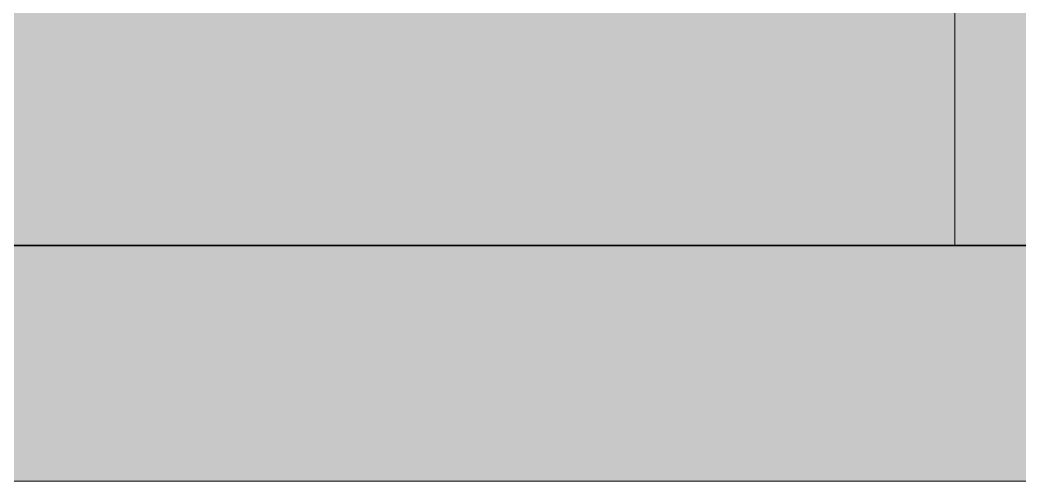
# Model space of a CAD drawing. Header units: metres. Extents: x -5 to 99, y -7 to 102.
# Drawn here: x 36.618 to 37.679, y -0.5 to -0.011 of the extents above; entities that cross this region are included whole.
import ezdxf

# ---------------------------------------------------------------- set-up
doc = ezdxf.new("R2010")
doc.units = ezdxf.units.M
doc.header["$LTSCALE"] = 0.5
for name, color, linetype, true_color in [('00_ПОКРІВЛЯ_КОНТУР', 7, 'Continuous', 0x1d2a33), ('04_ПАРАПЕТИ', 7, 'Continuous', 0x788088), ('52_ПРОХОДИ', 7, 'Continuous', 0x2e8b57)]:
    doc.layers.add(name, color=color, linetype=linetype, true_color=true_color)

msp = doc.modelspace()

# ---------------------------------------------------------------- hatches: boundary and pattern name
at = {"layer": '04_ПАРАПЕТИ', "true_color": 0xc9ccd0}
h = msp.add_hatch(color=7, dxfattribs=at)
h.dxf.hatch_style = 1
h.paths.add_polyline_path([(-0.58, -0.5), (96.8, -0.5), (96.8, -0.25), (-0.58, -0.25)])
at = {"layer": '52_ПРОХОДИ', "true_color": 0xe6f2e3}
h = msp.add_hatch(color=7, dxfattribs=at)
h.dxf.hatch_style = 1
h.paths.add_polyline_path([(35.85, -0.25), (37.61, -0.25), (37.61, 96.34), (35.85, 96.34)])
at = {"layer": '52_ПРОХОДИ', "true_color": 0xeef6ec}
h = msp.add_hatch(color=7, dxfattribs=at)
h.dxf.hatch_style = 1
h.paths.add_polyline_path([(-0.13, -0.25), (96.49, -0.25), (96.49, 2.28), (-0.13, 2.28)])

# ---------------------------------------------------------------- linework, layer by layer
at = {"layer": '00_ПОКРІВЛЯ_КОНТУР', "linetype": 'CONTINUOUS', "lineweight": 35}
msp.add_lwpolyline([(-0.58, -0.25), (96.49, -0.25), (96.49, 96.34), (-0.58, 96.34)], close=True, dxfattribs=at)
at = {"layer": '04_ПАРАПЕТИ', "linetype": 'CONTINUOUS', "lineweight": 15}
msp.add_lwpolyline([(-0.58, -0.5), (96.8, -0.5), (96.8, -0.25), (-0.58, -0.25)], close=True, dxfattribs=at)
at = {"layer": '52_ПРОХОДИ', "linetype": 'CONTINUOUS', "lineweight": 0}
for points in [[(35.85, -0.25), (37.61, -0.25), (37.61, 96.34), (35.85, 96.34)], [(-0.13, -0.25), (96.49, -0.25), (96.49, 2.28), (-0.13, 2.28)]]:
    msp.add_lwpolyline(points, close=True, dxfattribs=at)

doc.saveas('drawing.dxf')
